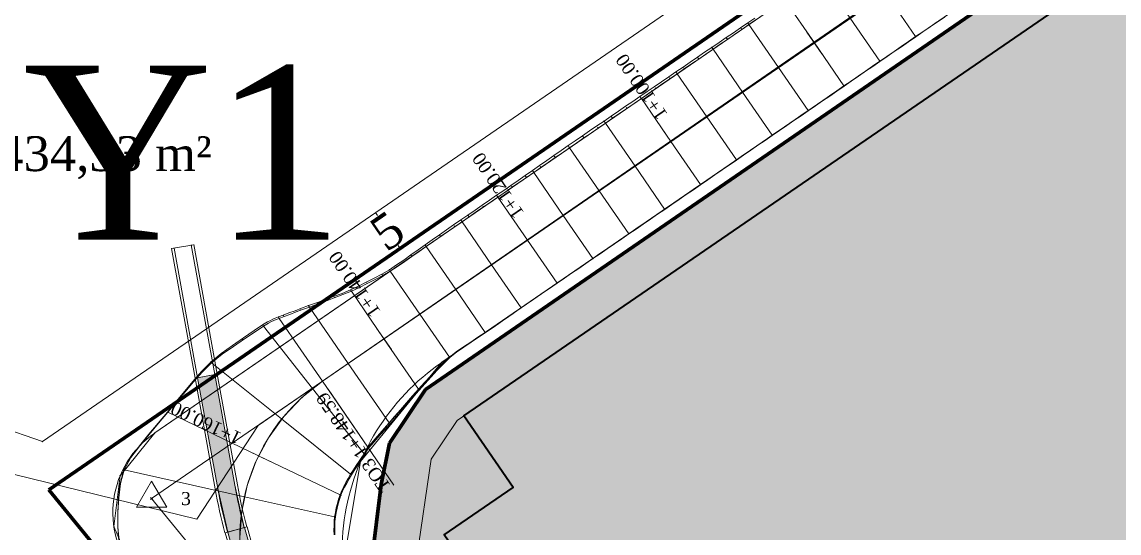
# Model space of a CAD drawing. Header units: metres. Extents: x 478603 to 489313, y 4282657 to 4289463.
# Drawn here: x 479386.2 to 479512.2, y 4287237 to 4287295.7 of the extents above; entities that cross this region are included whole.
import ezdxf

# ---------------------------------------------------------------- set-up
doc = ezdxf.new("R2010")
doc.units = ezdxf.units.M
doc.layers.get('0').update_dxf_attribs({"color": 5, "lineweight": 0})
for name, color, linetype, lineweight in [('ADAKENARI', 18, 'Continuous', 0), ('DEGER', 18, 'Continuous', 20), ('EKS_2', 5, 'Continuous', 0), ('EKSENLER', 3, 'Continuous', 0), ('HAT_ENERJI_NAKIL_HAT', 18, 'Continuous', 0), ('HDO_2', 30, 'Continuous', 0), ('KALDIRIM', 11, 'Continuous', 0), ('KDA_2', 150, 'Continuous', 20), ('KDO_2', 150, 'Continuous', 20), ('KYO_2', 1, 'Continuous', 20), ('P_ALAN', 143, 'Continuous', 0), ('P_ALT', 143, 'Continuous', 0), ('P_U_KNL', 143, 'Continuous', 0), ('P_YENI_MENFEZ', 150, 'Continuous', 0), ('PARSEL_ALAN', 254, 'Continuous', 0), ('PARSEL_SERA_ALAN', 9, 'Continuous', 40), ('PL_ALİNMAN', 1, 'Continuous', 0), ('PL_ENKESIT', 1, 'Continuous', 0), ('PL_KM', 4, 'Continuous', 0), ('PL_KMYAZI', 30, 'Continuous', 0), ('PL_KURP', 2, 'Continuous', 0), ('PL_SEMBOL', 7, 'Continuous', 0), ('PL_SOME', 7, 'Continuous', 0), ('PL_TEĞET', 9, 'Continuous', 0), ('PL_TOTFKM', 7, 'Continuous', 0), ('RAKORDMAN', 3, 'Continuous', 0), ('ROL_CEPHE', 1, 'Continuous', 0), ('SEV_KYO_HDO', 3, 'Continuous', 0), ('SEV_YKA_KDA', 3, 'Continuous', 0), ('SEV_YKO_KDO', 3, 'Continuous', 0), ('SNR_YAPIYAK', 18, 'Continuous', 0), ('YKA_2', 33, 'Continuous', 0), ('YKO_2', 33, 'Continuous', 0)]:
    doc.layers.add(name, color=color, linetype=linetype, lineweight=lineweight)
doc.styles.get("Standard").update_dxf_attribs({"font": 'times.ttf'})

# ---------------------------------------------------------------- blocks, each defined once
blk = doc.blocks.new('3')
at = {"layer": 'PL_SEMBOL'}
for p, q in [((0, 2), (-1.75, -1)), ((1.75, -1), (0, 2)), ((0.125, 0.125), (-0.125, -0.125)), ((-0.125, 0.125), (0.125, -0.125)), ((-1.75, -1), (1.75, -1))]:
    blk.add_line(p, q, dxfattribs=at)

msp = doc.modelspace()

# ---------------------------------------------------------------- hatches: boundary and pattern name
at = {"layer": 'P_ALAN'}
msp.add_hatch(color=256, dxfattribs=at).paths.add_polyline_path([(479490.39, 4287130.19), (479491.93, 4287131.46), (479423.03, 4287215.58), (479420.74, 4287218.55), (479418.66, 4287221.66), (479416.78, 4287224.89), (479415.1, 4287228.23), (479413.64, 4287231.67), (479412.4, 4287235.2), (479411.73, 4287237.6), (479409.8, 4287237.07), (479410.5, 4287234.59), (479411.78, 4287230.95), (479413.29, 4287227.39), (479415.02, 4287223.93), (479416.96, 4287220.59), (479419.12, 4287217.39), (479421.46, 4287214.33)])
msp.add_hatch(color=256, dxfattribs=at).paths.add_polyline_path([(479490.39, 4287130.19), (479491.93, 4287131.46), (479423.03, 4287215.58), (479420.74, 4287218.55), (479418.66, 4287221.66), (479416.78, 4287224.89), (479415.1, 4287228.23), (479413.64, 4287231.67), (479412.4, 4287235.2), (479411.73, 4287237.6), (479409.8, 4287237.07), (479410.5, 4287234.59), (479411.78, 4287230.95), (479413.29, 4287227.39), (479415.02, 4287223.93), (479416.96, 4287220.59), (479419.12, 4287217.39), (479421.46, 4287214.33)])
at = {"layer": 'P_ALT'}
msp.add_hatch(color=256, dxfattribs=at).paths.add_polyline_path([(479409.8, 4287237.07), (479411.7, 4287237.59), (479410.61, 4287242.45), (479408.3, 4287255.17), (479406.33, 4287254.81), (479408.64, 4287242.1)])
msp.add_hatch(color=256, dxfattribs=at).paths.add_polyline_path([(479409.8, 4287237.07), (479411.7, 4287237.59), (479410.61, 4287242.45), (479408.3, 4287255.17), (479406.33, 4287254.81), (479408.64, 4287242.1)])
at = {"layer": 'PARSEL_ALAN'}
msp.add_hatch(color=256, dxfattribs=at).paths.add_polyline_path([(479643.93, 4287398.76), (479817.89, 4287145.2), (479734.47, 4287003.69), (479687.04, 4286923.22), (479673.05, 4286922.16), (479430.43, 4287218.47), (479426.93, 4287224.91), (479426.05, 4287231.31), (479427.41, 4287242.55), (479428.4, 4287247.28), (479432.51, 4287253.46)])
at = {"layer": 'PARSEL_SERA_ALAN'}
msp.add_hatch(color=256, dxfattribs=at).paths.add_polyline_path([(479636.23, 4287387.16), (479642.76, 4287391.64), (479809.65, 4287148.38), (479801.73, 4287142.95), (479804.56, 4287138.83), (479796.64, 4287133.4), (479799.47, 4287129.27), (479791.55, 4287123.84), (479794.38, 4287119.72), (479786.47, 4287114.29), (479789.3, 4287110.16), (479781.38, 4287104.73), (479784.21, 4287100.61), (479776.29, 4287095.18), (479779.12, 4287091.06), (479771.2, 4287085.63), (479774.03, 4287081.5), (479758.2, 4287070.64), (479761.03, 4287066.52), (479753.11, 4287061.09), (479755.94, 4287056.96), (479748.03, 4287051.53), (479750.85, 4287047.41), (479742.94, 4287041.98), (479745.77, 4287037.86), (479737.85, 4287032.43), (479740.68, 4287028.3), (479732.76, 4287022.87), (479735.59, 4287018.75), (479727.68, 4287013.32), (479730.5, 4287009.19), (479722.59, 4287003.76), (479725.42, 4286999.64), (479717.5, 4286994.21), (479720.33, 4286990.09), (479704.5, 4286979.23), (479707.33, 4286975.1), (479699.41, 4286969.67), (479702.24, 4286965.55), (479694.32, 4286960.12), (479697.15, 4286955.99), (479689.24, 4286950.56), (479692.06, 4286946.44), (479684.15, 4286941.01), (479686.98, 4286936.89), (479679.06, 4286931.46), (479650.77, 4286972.69), (479642.86, 4286967.25), (479577.8, 4287062.08), (479569.88, 4287056.65), (479507.65, 4287147.36), (479499.74, 4287141.93), (479434.68, 4287236.75), (479442.6, 4287242.19), (479436.94, 4287250.43)])

# ---------------------------------------------------------------- linework, layer by layer
at = {"layer": 'ADAKENARI', "lineweight": 158}
for p, q in [((479861.75, 4287566.67), (479389.25, 4287241.93)), ((479432.51, 4287253.46), (479887.05, 4287565.85)), ((479428.4, 4287247.28), (479432.51, 4287253.46)), ((479427.41, 4287242.55), (479428.4, 4287247.28)), ((479426.05, 4287231.31), (479427.41, 4287242.55))]:
    msp.add_line(p, q, dxfattribs=at)
at = {"layer": 'ADAKENARI', "lineweight": 200}
msp.add_line((479389.25, 4287241.93), (479460.91, 4287154.41), dxfattribs=at)
at = {"layer": 'EKS_2'}
for p in [(479477.2, 4287293.27, 915.6), (479473.08, 4287290.44, 915.44), (479468.96, 4287287.61, 915.35), (479464.84, 4287284.77, 915.31), (479460.72, 4287281.94, 915.34), (479456.6, 4287279.11, 915.44), (479452.48, 4287276.28, 915.59), (479448.35, 4287273.45, 915.81), (479444.23, 4287270.61, 916.09), (479440.11, 4287267.78, 916.43), (479435.99, 4287264.95, 916.77), (479431.87, 4287262.12, 917.12), (479427.75, 4287259.29, 917.47), (479423.63, 4287256.45, 917.81), (479419.54, 4287253.58, 918.16), (479420.68, 4287254.42, 918.06), (479415.99, 4287250.07, 918.51), (479413.34, 4287245.85, 918.85), (479411.71, 4287241.13, 919.2)]:
    msp.add_point(p, dxfattribs=at)
at = {"layer": 'EKSENLER'}
msp.add_line((479420.68, 4287254.42), (479880.57, 4287570.5), dxfattribs=at)
msp.add_arc((479433.08, 4287236.38), 21.89, 124.4999, 219.3102, dxfattribs=at)
at = {"layer": 'HAT_ENERJI_NAKIL_HAT'}
for p, q in [((479573.95, 4287360.08, 119.22), (479413.29, 4287249.34, 119.22)), ((479406.23, 4287238.56, 119.22), (479271.22, 4287271.62, 119.22)), ((479413.29, 4287249.34, 119.22), (479406.23, 4287238.56, 119.22))]:
    msp.add_line(p, q, dxfattribs=at)
at = {"layer": 'HDO_2'}
msp.add_polyline3d([(479442.09, 4287261.85, 916.45), (479439.4, 4287260, 916.6), (479438.56, 4287259.45, 916.67), (479437.72, 4287258.9, 916.74), (479436.89, 4287258.34, 916.81), (479436.07, 4287257.77, 916.88), (479435.28, 4287257.16, 916.95), (479434.54, 4287256.48, 917.01), (479433.83, 4287255.75, 917.08), (479433.12, 4287255.01, 917.14), (479432.43, 4287254.26, 917.21), (479431.73, 4287253.5, 917.28), (479431.04, 4287252.71, 917.34), (479430.34, 4287251.91, 917.41), (479429.65, 4287251.12, 917.47), (479428.98, 4287250.34, 917.54), (479428.34, 4287249.61, 917.6), (479427.76, 4287248.95, 917.65), (479427.23, 4287248.34, 917.7), (479426.73, 4287247.77, 917.75), (479426.26, 4287247.24, 917.79), (479425.9, 4287246.81, 917.83), (479425.74, 4287246.59, 917.86), (479425.67, 4287246.46, 917.87), (479425.64, 4287246.37, 917.88), (479425.59, 4287246.25, 917.89), (479425.47, 4287246.04, 917.92), (479425.23, 4287245.67, 917.97), (479424.91, 4287245.21, 918.04), (479424.57, 4287244.72, 918.11), (479424.24, 4287244.22, 918.18), (479423.92, 4287243.72, 918.25), (479423.64, 4287243.24, 918.32), (479423.39, 4287242.77, 918.39), (479423.14, 4287242.3, 918.46), (479422.91, 4287241.83, 918.53), (479422.71, 4287241.35, 918.59), (479422.55, 4287240.86, 918.66), (479422.41, 4287240.35, 918.73), (479422.28, 4287239.85, 918.8), (479422.17, 4287239.34, 918.87), (479422.08, 4287238.83, 918.94), (479422.04, 4287238.31, 919.01), (479422.02, 4287237.8, 919.07), (479422.01, 4287237.29, 919.14), (479422.02, 4287236.78, 919.21)], dxfattribs=at)
for p in [(479439.4, 4287260, 916.6), (479435.28, 4287257.16, 916.95), (479431.73, 4287253.5, 917.28), (479428.34, 4287249.61, 917.6), (479425.47, 4287246.04, 917.92), (479425.9, 4287246.81, 917.83), (479423.92, 4287243.72, 918.25), (479422.71, 4287241.35, 918.59), (479422.08, 4287238.83, 918.94)]:
    msp.add_point(p, dxfattribs=at)
at = {"layer": 'KALDIRIM'}
for p, q in [((479863.92, 4287566.33), (479401.41, 4287248.46)), ((479434.4, 4287256.58), (479871.35, 4287556.88))]:
    msp.add_line(p, q, dxfattribs=at)
for centre, radius in [((479449.41, 4287234.74), 26.49), ((479407.7, 4287239.3), 11.11)]:
    msp.add_arc(centre, radius, 124.5, 219.3102, dxfattribs=at)
at = {"layer": 'KDA_2'}
msp.add_polyline3d([(479470.38, 4287296.13, 910.88), (479469.55, 4287295.57, 910.77), (479468.72, 4287295.01, 910.67), (479467.9, 4287294.44, 910.57), (479467.07, 4287293.88, 910.47), (479466.25, 4287293.32, 910.37), (479465.42, 4287292.75, 910.27), (479464.59, 4287292.19, 910.21), (479463.77, 4287291.63, 910.15), (479462.94, 4287291.06, 910.08), (479462.12, 4287290.5, 910.02), (479461.29, 4287289.93, 909.96), (479460.47, 4287289.37, 909.91), (479459.64, 4287288.81, 909.86), (479458.81, 4287288.24, 909.82), (479457.99, 4287287.68, 909.77), (479457.16, 4287287.11, 909.72), (479456.34, 4287286.55, 909.67), (479455.51, 4287285.99, 909.62), (479454.68, 4287285.42, 909.57), (479453.86, 4287284.86, 909.53), (479453.03, 4287284.3, 909.48), (479452.21, 4287283.73, 909.49), (479451.38, 4287283.17, 909.49), (479450.56, 4287282.6, 909.5), (479449.73, 4287282.03, 909.51), (479448.91, 4287281.47, 909.52), (479448.09, 4287280.9, 909.67), (479447.27, 4287280.33, 909.83), (479446.45, 4287279.76, 909.98), (479445.62, 4287279.18, 910.13), (479444.8, 4287278.61, 910.29), (479443.98, 4287278.04, 910.42), (479443.16, 4287277.47, 910.55), (479442.34, 4287276.9, 910.68), (479441.52, 4287276.33, 910.81), (479440.69, 4287275.77, 910.95), (479439.87, 4287275.2, 911.04), (479439.05, 4287274.63, 911.13), (479438.22, 4287274.06, 911.22), (479437.4, 4287273.5, 911.31), (479436.58, 4287272.93, 911.4), (479435.75, 4287272.36, 911.58), (479434.93, 4287271.79, 911.76), (479434.11, 4287271.22, 911.94), (479433.29, 4287270.65, 912.12), (479432.47, 4287270.07, 912.3), (479431.66, 4287269.49, 912.49), (479430.84, 4287268.91, 912.68), (479430.03, 4287268.33, 912.86), (479429.2, 4287267.76, 913.05), (479428.37, 4287267.22, 913.23), (479427.5, 4287266.72, 913.34), (479426.62, 4287266.24, 913.46), (479425.72, 4287265.78, 913.57), (479424.82, 4287265.33, 913.68), (479423.89, 4287264.9, 913.79), (479422.93, 4287264.5, 913.82), (479421.94, 4287264.13, 913.86), (479420.95, 4287263.77, 913.9), (479419.98, 4287263.42, 913.93), (479419.07, 4287263.09, 913.96), (479418.27, 4287262.79, 913.98), (479417.53, 4287262.51, 914), (479416.83, 4287262.25, 914.02), (479416.17, 4287262, 914.04), (479415.61, 4287261.79, 914.05), (479415.25, 4287261.64, 914.1), (479414.97, 4287261.53, 914.14), (479414.7, 4287261.4, 914.18), (479414.36, 4287261.22, 914.22), (479413.8, 4287260.87, 914.31), (479412.82, 4287260.22, 914.57), (479411.61, 4287259.4, 914.89), (479410.33, 4287258.51, 915.24), (479409.05, 4287257.59, 915.59), (479407.85, 4287256.6, 915.94), (479406.78, 4287255.52, 916.32), (479405.8, 4287254.39, 916.69), (479404.84, 4287253.24, 917.07), (479403.88, 4287252.07, 917.45), (479402.88, 4287250.86, 917.84), (479401.82, 4287249.6, 917.91), (479400.73, 4287248.31, 917.98), (479399.65, 4287246.99, 918.05), (479398.65, 4287245.64, 918.12), (479397.85, 4287244.22, 918.19), (479397.44, 4287242.65, 918.35), (479397.25, 4287241, 918.52), (479397.16, 4287239.34, 918.69), (479397.15, 4287237.67, 918.85), (479397.3, 4287236.04, 919.02)], dxfattribs=at)
for p in [(479469.55, 4287295.57, 910.77), (479465.42, 4287292.75, 910.27), (479461.29, 4287289.93, 909.96), (479457.16, 4287287.11, 909.72), (479453.03, 4287284.3, 909.48), (479448.91, 4287281.47, 909.52), (479444.8, 4287278.61, 910.29), (479440.69, 4287275.77, 910.95), (479436.58, 4287272.93, 911.4), (479432.47, 4287270.07, 912.3), (479428.37, 4287267.22, 913.23), (479423.89, 4287264.9, 913.79), (479419.07, 4287263.09, 913.96), (479415.61, 4287261.79, 914.05), (479413.8, 4287260.87, 914.31), (479407.85, 4287256.6, 915.94), (479402.88, 4287250.86, 917.84), (479397.85, 4287244.22, 918.19)]:
    msp.add_point(p, dxfattribs=at)
at = {"layer": 'KDO_2'}
msp.add_polyline3d([(479492.15, 4287296.24, 912.03), (479491.32, 4287295.67, 911.96), (479490.5, 4287295.1, 911.88), (479489.68, 4287294.54, 911.8), (479488.85, 4287293.97, 911.73), (479488.03, 4287293.41, 911.62), (479487.2, 4287292.84, 911.52), (479486.38, 4287292.27, 911.41), (479485.56, 4287291.71, 911.31), (479484.73, 4287291.14, 911.2), (479483.91, 4287290.57, 911.11), (479483.08, 4287290.01, 911.02), (479482.26, 4287289.44, 910.92), (479481.44, 4287288.87, 910.83), (479480.61, 4287288.31, 910.74), (479479.79, 4287287.74, 910.6), (479478.96, 4287287.17, 910.47), (479478.14, 4287286.61, 910.33), (479477.32, 4287286.04, 910.2), (479476.49, 4287285.47, 910.07), (479475.67, 4287284.91, 910.09), (479474.84, 4287284.34, 910.11), (479474.02, 4287283.77, 910.13), (479473.2, 4287283.21, 910.15), (479472.37, 4287282.64, 910.17), (479471.55, 4287282.07, 910.18), (479470.72, 4287281.51, 910.19), (479469.9, 4287280.94, 910.21), (479469.07, 4287280.37, 910.22), (479468.25, 4287279.81, 910.23), (479467.43, 4287279.24, 910.36), (479466.6, 4287278.68, 910.48), (479465.78, 4287278.11, 910.61), (479464.95, 4287277.54, 910.73), (479464.13, 4287276.98, 910.86), (479463.3, 4287276.41, 910.99), (479462.48, 4287275.85, 911.13), (479461.65, 4287275.28, 911.27), (479460.83, 4287274.72, 911.4), (479460.01, 4287274.15, 911.54), (479459.18, 4287273.58, 911.76), (479458.36, 4287273.02, 911.98), (479457.53, 4287272.45, 912.2), (479456.71, 4287271.89, 912.42), (479455.88, 4287271.32, 912.64), (479455.06, 4287270.75, 912.87), (479454.23, 4287270.19, 913.1), (479453.41, 4287269.62, 913.33), (479452.58, 4287269.06, 913.56), (479451.76, 4287268.49, 913.79), (479450.94, 4287267.93, 914.03), (479450.13, 4287267.37, 914.27), (479449.31, 4287266.81, 914.51), (479448.48, 4287266.25, 914.76), (479447.64, 4287265.66, 915.01), (479446.75, 4287265.06, 915.2), (479445.84, 4287264.44, 915.4), (479444.96, 4287263.83, 915.59), (479444.14, 4287263.27, 915.77), (479443.51, 4287262.84, 915.91), (479443.24, 4287262.65, 916.2), (479443.16, 4287262.59, 916.28), (479443.14, 4287262.58, 916.3), (479443.16, 4287262.59, 916.31), (479443.18, 4287262.61, 916.33)], dxfattribs=at)
for p in [(479488.85, 4287293.97, 911.73), (479484.73, 4287291.14, 911.2), (479480.61, 4287288.31, 910.74), (479476.49, 4287285.47, 910.07), (479472.37, 4287282.64, 910.17), (479468.25, 4287279.81, 910.23), (479464.13, 4287276.98, 910.86), (479460.01, 4287274.15, 911.54), (479455.88, 4287271.32, 912.64), (479451.76, 4287268.49, 913.79), (479447.64, 4287265.66, 915.01), (479443.51, 4287262.84, 915.91)]:
    msp.add_point(p, dxfattribs=at)
at = {"layer": 'KYO_2'}
msp.add_polyline3d([(479443.18, 4287262.61, 916.33), (479442.43, 4287262.09, 916.41), (479441.69, 4287261.56, 916.49), (479440.94, 4287261.04, 916.57), (479440.18, 4287260.52, 916.65), (479439.4, 4287259.99, 916.73), (479438.59, 4287259.44, 916.88), (479437.76, 4287258.88, 917.03), (479436.93, 4287258.32, 917.18), (479436.1, 4287257.74, 917.33), (479435.31, 4287257.12, 917.48), (479434.57, 4287256.42, 917.7), (479433.87, 4287255.68, 917.93), (479433.18, 4287254.93, 918.15), (479432.49, 4287254.16, 918.38), (479431.81, 4287253.39, 918.6), (479431.11, 4287252.6, 918.69), (479430.42, 4287251.8, 918.77), (479429.73, 4287251, 918.85), (479429.06, 4287250.22, 918.93), (479428.42, 4287249.49, 919.01), (479427.84, 4287248.84, 919.04), (479427.31, 4287248.23, 919.07), (479426.8, 4287247.66, 919.09), (479426.34, 4287247.13, 919.12), (479425.98, 4287246.71, 919.14), (479425.81, 4287246.48, 919.15), (479425.75, 4287246.36, 919.16), (479425.71, 4287246.26, 919.17), (479425.66, 4287246.15, 919.17), (479425.55, 4287245.94, 919.19), (479425.31, 4287245.58, 919.21), (479424.99, 4287245.12, 919.25), (479424.66, 4287244.64, 919.29), (479424.32, 4287244.14, 919.32), (479424, 4287243.65, 919.36), (479423.73, 4287243.18, 919.4), (479423.47, 4287242.71, 919.45), (479423.23, 4287242.25, 919.49), (479423, 4287241.79, 919.53), (479422.8, 4287241.31, 919.57), (479422.63, 4287240.82, 919.62), (479422.5, 4287240.32, 919.67), (479422.37, 4287239.82, 919.72), (479422.26, 4287239.31, 919.77), (479422.17, 4287238.81, 919.82), (479422.12, 4287238.3, 919.85), (479422.1, 4287237.79, 919.89), (479422.09, 4287237.28, 919.92), (479422.09, 4287236.78, 919.96)], dxfattribs=at)
for p in [(479439.4, 4287259.99, 916.73), (479435.31, 4287257.12, 917.48), (479431.81, 4287253.39, 918.6), (479428.42, 4287249.49, 919.01), (479425.98, 4287246.71, 919.14), (479425.55, 4287245.94, 919.19), (479424, 4287243.65, 919.36), (479422.8, 4287241.31, 919.57), (479422.17, 4287238.81, 919.82)]:
    msp.add_point(p, dxfattribs=at)
at = {"layer": 'P_ALAN'}
for points in [[(479490.39, 4287130.19, 0), (479491.93, 4287131.46, 342.22), (479423.03, 4287215.58, 0), (479420.74, 4287218.55, 0), (479418.66, 4287221.66, 0), (479416.78, 4287224.89, 0), (479415.1, 4287228.23, 0), (479413.64, 4287231.67, 0), (479412.4, 4287235.2, 0), (479411.73, 4287237.6, 0), (479409.8, 4287237.07, 0), (479410.5, 4287234.59, 0), (479411.78, 4287230.95, 0), (479413.29, 4287227.39, 0), (479415.02, 4287223.93, 0), (479416.96, 4287220.59, 0), (479419.12, 4287217.39, 0), (479421.46, 4287214.33, 0), (479490.39, 4287130.19, 0)], [(479490.39, 4287130.19, 0), (479491.93, 4287131.46, 0), (479423.03, 4287215.58, 0), (479420.74, 4287218.55, 0), (479418.66, 4287221.66, 0), (479416.78, 4287224.89, 0), (479415.1, 4287228.23, 0), (479413.64, 4287231.67, 0), (479412.4, 4287235.2, 0), (479411.73, 4287237.6, 0), (479409.8, 4287237.07, 0), (479410.5, 4287234.59, 0), (479411.78, 4287230.95, 0), (479413.29, 4287227.39, 0), (479415.02, 4287223.93, 0), (479416.96, 4287220.59, 0), (479419.12, 4287217.39, 0), (479421.46, 4287214.33, 0), (479490.39, 4287130.19, 0)], [(479490.39, 4287130.19, 0), (479491.93, 4287131.46, 342.22), (479423.03, 4287215.58, 0), (479420.74, 4287218.55, 0), (479418.66, 4287221.66, 0), (479416.78, 4287224.89, 0), (479415.1, 4287228.23, 0), (479413.64, 4287231.67, 0), (479412.4, 4287235.2, 0), (479411.73, 4287237.6, 0), (479409.8, 4287237.07, 0), (479410.5, 4287234.59, 0), (479411.78, 4287230.95, 0), (479413.29, 4287227.39, 0), (479415.02, 4287223.93, 0), (479416.96, 4287220.59, 0), (479419.12, 4287217.39, 0), (479421.46, 4287214.33, 0), (479490.39, 4287130.19, 0)], [(479490.39, 4287130.19, 0), (479491.93, 4287131.46, 0), (479423.03, 4287215.58, 0), (479420.74, 4287218.55, 0), (479418.66, 4287221.66, 0), (479416.78, 4287224.89, 0), (479415.1, 4287228.23, 0), (479413.64, 4287231.67, 0), (479412.4, 4287235.2, 0), (479411.73, 4287237.6, 0), (479409.8, 4287237.07, 0), (479410.5, 4287234.59, 0), (479411.78, 4287230.95, 0), (479413.29, 4287227.39, 0), (479415.02, 4287223.93, 0), (479416.96, 4287220.59, 0), (479419.12, 4287217.39, 0), (479421.46, 4287214.33, 0), (479490.39, 4287130.19, 0)]]:
    msp.add_polyline3d(points, close=True, dxfattribs=at)
at = {"layer": 'P_ALT'}
for points in [[(479409.8, 4287237.07, 0), (479411.7, 4287237.59, 119.82), (479410.61, 4287242.45, 0), (479408.3, 4287255.17, 0), (479406.33, 4287254.81, 0), (479408.64, 4287242.1, 334.37), (479409.8, 4287237.07, 0)], [(479409.8, 4287237.07, 0), (479411.7, 4287237.59, 0), (479410.61, 4287242.45, 0), (479408.3, 4287255.17, 0), (479406.33, 4287254.81, 0), (479408.64, 4287242.1, 0), (479409.8, 4287237.07, 0)], [(479409.8, 4287237.07, 0), (479411.7, 4287237.59, 119.82), (479410.61, 4287242.45, 0), (479408.3, 4287255.17, 0), (479406.33, 4287254.81, 0), (479408.64, 4287242.1, 334.37), (479409.8, 4287237.07, 0)], [(479409.8, 4287237.07, 0), (479411.7, 4287237.59, 0), (479410.61, 4287242.45, 0), (479408.3, 4287255.17, 0), (479406.33, 4287254.81, 0), (479408.64, 4287242.1, 0), (479409.8, 4287237.07, 0)]]:
    msp.add_polyline3d(points, close=True, dxfattribs=at)
at = {"layer": 'P_U_KNL'}
msp.add_line((479403.34, 4287269.65), (479405.91, 4287270.07), dxfattribs=at)
for points in [[(479408.3, 4287255.17, 0), (479405.6, 4287270.06, 0)], [(479408.6, 4287255.22, 0), (479405.9, 4287270.11, 0)], [(479406.04, 4287254.76, 0), (479403.34, 4287269.65, 0)], [(479406.33, 4287254.81, 0), (479403.64, 4287269.7, 0)], [(479491.93, 4287131.46, 0), (479423.03, 4287215.58, 0), (479420.74, 4287218.55, 0), (479418.66, 4287221.66, 0), (479416.78, 4287224.89, 0), (479415.1, 4287228.23, 0), (479413.64, 4287231.67, 0), (479412.4, 4287235.2, 0), (479411.73, 4287237.6, 0)], [(479492.17, 4287131.65, 0), (479423.27, 4287215.76, 0), (479420.99, 4287218.73, 0), (479418.91, 4287221.82, 0), (479417.04, 4287225.03, 0), (479415.37, 4287228.35, 0), (479413.92, 4287231.78, 0), (479412.69, 4287235.29, 0), (479412.02, 4287237.68, 0)], [(479490.16, 4287130, 0), (479421.23, 4287214.15, 0), (479418.88, 4287217.21, 0), (479416.71, 4287220.44, 0), (479414.75, 4287223.79, 0), (479413.01, 4287227.26, 0), (479411.5, 4287230.84, 0), (479410.21, 4287234.5, 0), (479409.51, 4287236.99, 0)], [(479490.39, 4287130.19, 0), (479421.46, 4287214.33, 0), (479419.12, 4287217.39, 0), (479416.96, 4287220.59, 0), (479415.02, 4287223.93, 0), (479413.29, 4287227.39, 0), (479411.78, 4287230.95, 0), (479410.5, 4287234.59, 0), (479409.8, 4287237.07, 0)]]:
    msp.add_polyline3d(points, dxfattribs=at)
at = {"layer": 'P_YENI_MENFEZ'}
for p, q in [((479406.04, 4287254.76), (479408.6, 4287255.22)), ((479410.61, 4287242.45), (479408.3, 4287255.17)), ((479408.6, 4287255.22), (479410.9, 4287242.51)), ((479406.04, 4287254.76, 611.58), (479408.34, 4287242.04, 335.93)), ((479406.33, 4287254.81, 607.78), (479408.64, 4287242.1, 334.37)), ((479412.02, 4287237.68), (479409.48, 4287236.99, 919.48))]:
    msp.add_line(p, q, dxfattribs=at)
for radius, end in [(59, 195.116), (58.7, 195.1157), (61.3, 195.1185), (61, 195.1182)]:
    msp.add_arc((479468.66, 4287252.98), radius, 190.2746, end, dxfattribs=at)
at = {"layer": 'PARSEL_ALAN'}
for points in [[(479643.93, 4287398.76, 927.06), (479817.89, 4287145.2, 932.32), (479734.47, 4287003.69, 930.59), (479687.04, 4286923.22, 931.9), (479673.05, 4286922.16, 931.52), (479430.43, 4287218.47, 921.01), (479426.93, 4287224.91, 920.71), (479426.05, 4287231.31, 920.46), (479427.41, 4287242.55, 919.64), (479428.4, 4287247.28, 919.2), (479432.51, 4287253.46, 918.59), (479643.93, 4287398.76, 927.06)], [(479643.93, 4287398.76, 0), (479817.89, 4287145.2, 0), (479734.47, 4287003.69, 0), (479687.04, 4286923.22, 0), (479673.05, 4286922.16, 0), (479430.43, 4287218.47, 0), (479426.93, 4287224.91, 0), (479426.05, 4287231.31, 0), (479427.41, 4287242.55, 0), (479428.4, 4287247.28, 0), (479432.51, 4287253.46, 0), (479643.93, 4287398.76, 0)]]:
    msp.add_polyline3d(points, close=True, dxfattribs=at)
at = {"layer": 'PARSEL_SERA_ALAN'}
msp.add_polyline3d([(479642.86, 4286967.25, 0), (479577.8, 4287062.08, 0), (479569.88, 4287056.65, 0), (479507.65, 4287147.36, 0), (479499.74, 4287141.93, 0), (479434.68, 4287236.75, 0), (479442.6, 4287242.19, 0), (479436.94, 4287250.43, 0), (479636.23, 4287387.16, 0)], dxfattribs=at)
msp.add_polyline3d([(479642.86, 4286967.25, 0), (479577.8, 4287062.08, 0), (479569.88, 4287056.65, 0), (479507.65, 4287147.36, 0), (479499.74, 4287141.93, 0), (479434.68, 4287236.75, 0), (479442.6, 4287242.19, 0), (479436.94, 4287250.43, 0), (479636.23, 4287387.16, 0)], dxfattribs=at)
at = {"layer": 'PL_ALİNMAN'}
for p, q in [((479480.04, 4287295.22), (479479.63, 4287294.94)), ((479478.8, 4287294.37), (479474.68, 4287291.54)), ((479472.62, 4287290.13), (479468.5, 4287287.29)), ((479473.86, 4287290.97), (479473.45, 4287290.69)), ((479467.68, 4287286.73), (479467.27, 4287286.44)), ((479466.44, 4287285.88), (479462.32, 4287283.05)), ((479460.26, 4287281.63), (479456.14, 4287278.8)), ((479461.5, 4287282.48), (479461.09, 4287282.2)), ((479455.32, 4287278.23), (479454.91, 4287277.95)), ((479454.08, 4287277.38), (479449.96, 4287274.55)), ((479449.14, 4287273.98), (479448.72, 4287273.7)), ((479447.9, 4287273.13), (479443.78, 4287270.3)), ((479441.72, 4287268.88), (479437.6, 4287266.05)), ((479442.96, 4287269.73), (479442.54, 4287269.45)), ((479436.77, 4287265.49), (479436.36, 4287265.2)), ((479435.54, 4287264.64), (479431.42, 4287261.8)), ((479430.59, 4287261.24), (479430.18, 4287260.96)), ((479429.36, 4287260.39), (479425.24, 4287257.56)), ((479423.18, 4287256.14), (479420.68, 4287254.42)), ((479424.41, 4287256.99), (479424, 4287256.71))]:
    msp.add_line(p, q, dxfattribs=at)
at = {"layer": 'PL_ENKESIT'}
for points in [[(479488.85, 4287293.97, 911.73), (479488.84, 4287293.99, 915.98), (479485.44, 4287298.93, 916.1), (479482.04, 4287303.88, 915.98), (479481.94, 4287304.03, 912.27)], [(479484.73, 4287291.14, 911.2), (479484.72, 4287291.16, 915.7), (479481.32, 4287296.1, 915.82), (479477.92, 4287301.05, 915.7), (479477.81, 4287301.21, 911.78)], [(479480.61, 4287288.31, 910.74), (479480.6, 4287288.33, 915.48), (479477.2, 4287293.27, 915.6), (479473.8, 4287298.21, 915.48), (479473.68, 4287298.39, 911.3)], [(479476.49, 4287285.47, 910.07), (479476.48, 4287285.49, 915.32), (479473.08, 4287290.44, 915.44), (479469.68, 4287295.38, 915.32), (479469.55, 4287295.57, 910.77)], [(479472.37, 4287282.64, 910.17), (479472.36, 4287282.66, 915.23), (479468.96, 4287287.61, 915.35), (479465.56, 4287292.55, 915.23), (479465.42, 4287292.75, 910.27)], [(479468.25, 4287279.81, 910.23), (479468.24, 4287279.83, 915.19), (479464.84, 4287284.77, 915.31), (479461.44, 4287289.72, 915.19), (479461.29, 4287289.93, 909.96)], [(479464.13, 4287276.98, 910.86), (479464.12, 4287277, 915.22), (479460.72, 4287281.94, 915.34), (479457.32, 4287286.89, 915.22), (479457.16, 4287287.11, 909.72)], [(479460.01, 4287274.15, 911.54), (479459.99, 4287274.16, 915.32), (479456.6, 4287279.11, 915.44), (479453.2, 4287284.05, 915.32), (479453.03, 4287284.3, 909.48)], [(479455.88, 4287271.32, 912.64), (479455.87, 4287271.33, 915.47), (479452.48, 4287276.28, 915.59), (479449.08, 4287281.22, 915.47), (479448.91, 4287281.47, 909.52)], [(479451.76, 4287268.49, 913.79), (479451.75, 4287268.5, 915.69), (479448.35, 4287273.45, 915.81), (479444.96, 4287278.39, 915.69), (479444.8, 4287278.61, 910.29)], [(479447.64, 4287265.66, 915.01), (479447.63, 4287265.67, 915.97), (479444.23, 4287270.61, 916.09), (479440.84, 4287275.56, 915.97), (479440.69, 4287275.77, 910.95)], [(479443.51, 4287262.84, 915.91), (479443.51, 4287262.84, 916.31), (479440.11, 4287267.78, 916.43), (479436.72, 4287272.73, 916.31), (479436.58, 4287272.93, 911.4)], [(479439.4, 4287259.99, 916.73), (479439.4, 4287260, 916.6), (479439.39, 4287260, 916.65), (479435.99, 4287264.95, 916.77), (479432.59, 4287269.89, 916.65), (479432.47, 4287270.07, 912.3)], [(479435.31, 4287257.12, 917.48), (479435.28, 4287257.16, 916.95), (479435.27, 4287257.17, 917), (479431.87, 4287262.12, 917.12), (479428.47, 4287267.06, 917), (479428.37, 4287267.22, 913.23)], [(479431.81, 4287253.39, 918.6), (479431.73, 4287253.5, 917.28), (479431.73, 4287253.5, 917.33), (479427.75, 4287259.29, 917.47), (479424, 4287264.75, 917.33), (479423.89, 4287264.9, 913.79)], [(479428.42, 4287249.49, 919.01), (479428.34, 4287249.61, 917.6), (479428.33, 4287249.61, 917.65), (479423.63, 4287256.45, 917.81), (479419.18, 4287262.93, 917.66), (479419.07, 4287263.09, 913.96)], [(479425.98, 4287246.71, 919.14), (479425.9, 4287246.81, 917.83), (479425.9, 4287246.82, 917.88), (479420.68, 4287254.42, 918.06), (479415.72, 4287261.63, 917.89), (479415.61, 4287261.79, 914.05)], [(479425.55, 4287245.94, 919.19), (479425.47, 4287246.04, 917.92), (479425.46, 4287246.05, 917.97), (479419.54, 4287253.58, 918.16), (479413.91, 4287260.73, 917.98), (479413.8, 4287260.87, 914.31)], [(479424, 4287243.65, 919.36), (479423.92, 4287243.72, 918.25), (479423.91, 4287243.73, 918.3), (479415.99, 4287250.07, 918.51), (479407.94, 4287256.53, 918.3), (479407.85, 4287256.6, 915.94)], [(479422.8, 4287241.31, 919.57), (479422.71, 4287241.35, 918.59), (479422.7, 4287241.36, 918.64), (479413.34, 4287245.85, 918.85), (479402.92, 4287250.85, 918.62), (479402.88, 4287250.86, 917.84)], [(479422.17, 4287238.81, 919.82), (479422.08, 4287238.83, 918.94), (479422.07, 4287238.83, 918.99), (479411.71, 4287241.13, 919.2), (479397.89, 4287244.21, 918.92), (479397.85, 4287244.22, 918.19)]]:
    msp.add_polyline3d(points, dxfattribs=at)
at = {"layer": 'PL_KM'}
for p, q in [((479476.35, 4287294.51), (479478.05, 4287292.03)), ((479459.87, 4287283.18), (479461.57, 4287280.71)), ((479443.38, 4287271.85), (479445.08, 4287269.38)), ((479426.9, 4287260.52), (479428.6, 4287258.05)), ((479411.98, 4287246.5), (479414.69, 4287245.2))]:
    msp.add_line(p, q, dxfattribs=at)
at = {"layer": 'PL_KURP'}
for p, q in [((479420.68, 4287254.42), (479418.31, 4287252.55)), ((479418.31, 4287252.55), (479416.23, 4287250.36)), ((479416.23, 4287250.36), (479414.47, 4287247.92)), ((479414.47, 4287247.92), (479413.06, 4287245.25)), ((479413.06, 4287245.25), (479412.03, 4287242.41)), ((479412.03, 4287242.41), (479411.4, 4287239.46)), ((479411.4, 4287239.46), (479411.18, 4287236.45))]:
    msp.add_line(p, q, dxfattribs=at)
at = {"layer": 'PL_SOME'}
msp.add_point((479401.05, 4287240.93), dxfattribs=at)
at = {"layer": 'PL_TEĞET'}
for q in [(479420.68, 4287254.42), (479416.14, 4287222.51)]:
    msp.add_line((479401.05, 4287240.93), q, dxfattribs=at)
at = {"layer": 'RAKORDMAN'}
for p, q in [((479530.64, 4287322.72, 908.02), (479454.99, 4287270.72, 826.52)), ((479475.63, 4287299.47, 888.78), (479426.47, 4287265.69, 795.66)), ((479454.99, 4287270.72, 826.52), (479434.4, 4287256.58, 795.91)), ((479426.47, 4287265.69, 795.66), (479401.41, 4287248.46, 667.42)), ((479434.4, 4287256.58, 795.91), (479425.07, 4287245.2, 761.96)), ((479401.41, 4287248.46, 667.42), (479397.43, 4287243.54, 605.08)), ((479425.07, 4287245.2, 761.96), (479422.98, 4287232.84, 773.18)), ((479397.43, 4287243.54, 605.08), (479396.71, 4287237.7, 655.91)), ((479396.71, 4287237.7, 655.91), (479399.11, 4287232.26, 756.19))]:
    msp.add_line(p, q, dxfattribs=at)
for p in [(479454.99, 4287270.72, 826.52), (479426.47, 4287265.69, 795.66), (479434.4, 4287256.58, 795.91), (479401.41, 4287248.46, 667.42), (479425.07, 4287245.2, 761.96), (479397.43, 4287243.54, 605.08), (479396.71, 4287237.7, 655.91)]:
    msp.add_point(p, dxfattribs=at)
at = {"layer": 'ROL_CEPHE'}
for p, q in [((479426.78, 4287273.78), (479427.01, 4287273.46)), ((479429.61, 4287269.66), (479429.39, 4287269.99))]:
    msp.add_line(p, q, dxfattribs=at)
at = {"layer": 'SEV_KYO_HDO'}
for p, q in [((479441.05, 4287261.12, 916.56), (479441.05, 4287261.13, 916.51)), ((479439.4, 4287259.99, 916.73), (479439.4, 4287259.99, 916.67)), ((479437.74, 4287258.87, 917.03), (479437.72, 4287258.9, 916.74)), ((479436.1, 4287257.74, 917.33), (479436.08, 4287257.76, 917.11)), ((479434.57, 4287256.42, 917.7), (479434.53, 4287256.48, 917.01)), ((479433.18, 4287254.92, 918.15), (479433.15, 4287254.96, 917.65)), ((479431.81, 4287253.39, 918.6), (479431.73, 4287253.5, 917.28)), ((479430.45, 4287251.83, 918.77), (479430.41, 4287251.89, 918.08)), ((479429.1, 4287250.27, 918.93), (479429.02, 4287250.38, 917.53)), ((479427.74, 4287248.71, 919.04), (479427.7, 4287248.77, 918.35)), ((479426.37, 4287247.17, 919.12), (479426.3, 4287247.28, 917.79)), ((479425.55, 4287245.94, 919.19), (479425.51, 4287245.99, 918.55)), ((479424.91, 4287245, 919.26), (479424.83, 4287245.09, 918.06)), ((479424.3, 4287244.1, 919.33), (479424.25, 4287244.14, 918.76)), ((479423.24, 4287242.26, 919.49), (479423.19, 4287242.29, 918.97)), ((479423.73, 4287243.19, 919.4), (479423.65, 4287243.25, 918.32)), ((479422.8, 4287241.31, 919.57), (479422.71, 4287241.35, 918.59)), ((479422.5, 4287240.31, 919.67), (479422.45, 4287240.33, 919.2)), ((479422.26, 4287239.31, 919.77), (479422.17, 4287239.33, 918.87)), ((479422.09, 4287237.28, 919.92), (479422.01, 4287237.29, 919.14)), ((479422.12, 4287238.3, 919.85), (479422.08, 4287238.3, 919.43))]:
    msp.add_line(p, q, dxfattribs=at)
at = {"layer": 'SEV_YKA_KDA'}
for p, q in [((479468.86, 4287294.82, 915.3), (479468.79, 4287294.91, 912.99)), ((479465.56, 4287292.55, 915.23), (479465.49, 4287292.65, 912.75)), ((479467.21, 4287293.68, 915.27), (479467.07, 4287293.88, 910.47)), ((479463.91, 4287291.42, 915.21), (479463.77, 4287291.63, 910.15)), ((479462.26, 4287290.28, 915.2), (479462.19, 4287290.39, 912.61)), ((479460.61, 4287289.15, 915.2), (479460.47, 4287289.37, 909.91)), ((479458.97, 4287288.02, 915.21), (479458.89, 4287288.13, 912.51)), ((479457.32, 4287286.89, 915.22), (479457.16, 4287287.11, 909.72)), ((479455.67, 4287285.75, 915.26), (479455.59, 4287285.87, 912.44)), ((479454.02, 4287284.62, 915.3), (479453.86, 4287284.86, 909.53)), ((479450.73, 4287282.36, 915.41), (479450.56, 4287282.6, 909.5)), ((479452.37, 4287283.49, 915.35), (479452.29, 4287283.61, 912.42)), ((479449.08, 4287281.22, 915.47), (479448.99, 4287281.34, 912.5)), ((479447.43, 4287280.09, 915.56), (479447.27, 4287280.33, 909.83)), ((479445.78, 4287278.96, 915.65), (479445.7, 4287279.07, 912.89)), ((479444.13, 4287277.82, 915.75), (479443.98, 4287278.04, 910.42)), ((479442.48, 4287276.69, 915.86), (479442.41, 4287276.8, 913.27)), ((479440.84, 4287275.56, 915.97), (479440.69, 4287275.77, 910.95)), ((479439.19, 4287274.43, 916.1), (479439.12, 4287274.53, 913.62)), ((479437.54, 4287273.29, 916.24), (479437.4, 4287273.5, 911.31)), ((479434.24, 4287271.03, 916.51), (479434.11, 4287271.22, 911.94)), ((479435.89, 4287272.16, 916.38), (479435.82, 4287272.26, 913.98)), ((479432.59, 4287269.89, 916.65), (479432.53, 4287269.98, 914.48)), ((479430.96, 4287268.74, 916.79), (479430.84, 4287268.91, 912.68)), ((479429.31, 4287267.6, 916.93), (479429.26, 4287267.68, 914.99)), ((479427.6, 4287266.56, 917.07), (479427.5, 4287266.72, 913.34)), ((479425.82, 4287265.63, 917.2), (479425.77, 4287265.7, 915.38)), ((479422.08, 4287264, 917.46), (479422.03, 4287264.07, 915.66)), ((479424, 4287264.75, 917.33), (479423.89, 4287264.9, 913.79)), ((479418.21, 4287262.57, 917.72), (479418.16, 4287262.65, 915.85)), ((479420.15, 4287263.29, 917.59), (479420.04, 4287263.44, 913.93)), ((479416.29, 4287261.85, 917.85), (479416.18, 4287262, 914.04)), ((479413.91, 4287260.73, 917.98), (479413.86, 4287260.8, 916.14)), ((479411.52, 4287259.15, 918.1), (479411.41, 4287259.26, 914.95)), ((479409.11, 4287257.46, 918.23), (479409.06, 4287257.51, 916.92)), ((479406.88, 4287255.48, 918.36), (479406.8, 4287255.54, 916.31)), ((479404.91, 4287253.21, 918.49), (479404.88, 4287253.23, 917.78)), ((479402.92, 4287250.85, 918.62), (479402.88, 4287250.86, 917.84)), ((479400.83, 4287248.37, 918.74), (479400.81, 4287248.38, 918.36)), ((479398.72, 4287245.69, 918.86), (479398.69, 4287245.7, 918.12)), ((479397.47, 4287242.61, 918.99), (479397.46, 4287242.61, 918.67)), ((479397.18, 4287239.33, 919.13), (479397.16, 4287239.33, 918.69))]:
    msp.add_line(p, q, dxfattribs=at)
at = {"layer": 'SEV_YKO_KDO'}
for p, q in [((479488.84, 4287293.99, 915.98), (479488.85, 4287293.98, 913.85)), ((479490.49, 4287295.12, 916.12), (479490.5, 4287295.1, 911.88)), ((479487.19, 4287292.86, 915.87), (479487.2, 4287292.84, 911.52)), ((479485.54, 4287291.72, 915.76), (479485.55, 4287291.71, 913.53)), ((479483.89, 4287290.59, 915.66), (479483.91, 4287290.57, 911.11)), ((479482.25, 4287289.46, 915.57), (479482.25, 4287289.45, 913.25)), ((479480.6, 4287288.33, 915.48), (479480.61, 4287288.31, 910.74)), ((479478.95, 4287287.19, 915.42), (479478.96, 4287287.18, 912.94)), ((479477.3, 4287286.06, 915.35), (479477.32, 4287286.04, 910.2)), ((479475.65, 4287284.93, 915.3), (479475.66, 4287284.92, 912.69)), ((479472.36, 4287282.66, 915.23), (479472.36, 4287282.65, 912.7)), ((479474, 4287283.79, 915.27), (479474.02, 4287283.77, 910.13)), ((479470.71, 4287281.53, 915.21), (479470.72, 4287281.51, 910.19)), ((479469.06, 4287280.4, 915.2), (479469.07, 4287280.39, 912.71)), ((479467.41, 4287279.26, 915.2), (479467.43, 4287279.24, 910.36)), ((479465.76, 4287278.13, 915.21), (479465.77, 4287278.12, 912.91)), ((479464.12, 4287277, 915.22), (479464.13, 4287276.98, 910.86)), ((479462.47, 4287275.86, 915.26), (479462.47, 4287275.86, 913.2)), ((479460.82, 4287274.73, 915.3), (479460.83, 4287274.72, 911.4)), ((479457.52, 4287272.47, 915.41), (479457.53, 4287272.45, 912.2)), ((479459.17, 4287273.6, 915.35), (479459.18, 4287273.59, 913.55)), ((479455.87, 4287271.33, 915.47), (479455.88, 4287271.33, 914.05)), ((479454.23, 4287270.2, 915.56), (479454.23, 4287270.19, 913.1)), ((479452.58, 4287269.07, 915.65), (479452.58, 4287269.06, 914.6)), ((479450.93, 4287267.93, 915.75), (479450.93, 4287267.93, 914.03)), ((479449.28, 4287266.8, 915.86), (479449.28, 4287266.8, 915.19)), ((479447.63, 4287265.67, 915.97), (479447.64, 4287265.66, 915.01)), ((479445.98, 4287264.54, 916.1), (479445.99, 4287264.53, 915.74)), ((479444.34, 4287263.4, 916.24), (479444.34, 4287263.4, 915.73))]:
    msp.add_line(p, q, dxfattribs=at)
at = {"layer": 'SNR_YAPIYAK'}
for p, q in [((479642.64, 4287391.81, 912.34), (479436.14, 4287249.88, 912.34)), ((479465.06, 4287300.09, 912.34), (479388.5, 4287247.48, 912.34)), ((479388.5, 4287247.48, 912.34), (479335.35, 4287265.93, 912.34)), ((479436.14, 4287249.88, 912.34), (479433.18, 4287245.44, 912.34)), ((479433.18, 4287245.44, 912.34), (479431.1, 4287231.29, 912.34))]:
    msp.add_line(p, q, dxfattribs=at)
msp.add_point((479388.5, 4287247.48, 912.34), dxfattribs=at)
msp.add_point((479388.5, 4287247.48, 912.34), dxfattribs=at)
at = {"layer": 'YKA_2'}
msp.add_polyline3d([(479470.5, 4287295.95, 915.35), (479469.68, 4287295.38, 915.32), (479468.86, 4287294.82, 915.3), (479468.03, 4287294.25, 915.28), (479467.21, 4287293.68, 915.27), (479466.38, 4287293.12, 915.25), (479465.56, 4287292.55, 915.23), (479464.74, 4287291.98, 915.22), (479463.91, 4287291.42, 915.21), (479463.09, 4287290.85, 915.21), (479462.26, 4287290.28, 915.2), (479461.44, 4287289.72, 915.19), (479460.61, 4287289.15, 915.2), (479459.79, 4287288.59, 915.21), (479458.97, 4287288.02, 915.21), (479458.14, 4287287.45, 915.22), (479457.32, 4287286.89, 915.22), (479456.49, 4287286.32, 915.24), (479455.67, 4287285.75, 915.26), (479454.85, 4287285.19, 915.28), (479454.02, 4287284.62, 915.3), (479453.2, 4287284.05, 915.32), (479452.37, 4287283.49, 915.35), (479451.55, 4287282.92, 915.38), (479450.73, 4287282.36, 915.41), (479449.9, 4287281.79, 915.44), (479449.08, 4287281.22, 915.47), (479448.25, 4287280.66, 915.52), (479447.43, 4287280.09, 915.56), (479446.6, 4287279.52, 915.6), (479445.78, 4287278.96, 915.65), (479444.96, 4287278.39, 915.69), (479444.13, 4287277.82, 915.75), (479443.31, 4287277.26, 915.8), (479442.48, 4287276.69, 915.86), (479441.66, 4287276.12, 915.91), (479440.84, 4287275.56, 915.97), (479440.01, 4287274.99, 916.04), (479439.19, 4287274.43, 916.1), (479438.36, 4287273.86, 916.17), (479437.54, 4287273.29, 916.24), (479436.72, 4287272.73, 916.31), (479435.89, 4287272.16, 916.38), (479435.07, 4287271.6, 916.44), (479434.24, 4287271.03, 916.51), (479433.42, 4287270.46, 916.58), (479432.59, 4287269.89, 916.65), (479431.78, 4287269.32, 916.72), (479430.96, 4287268.74, 916.79), (479430.14, 4287268.17, 916.86), (479429.31, 4287267.6, 916.93), (479428.47, 4287267.06, 917), (479427.61, 4287266.56, 917.07), (479426.72, 4287266.09, 917.13), (479425.83, 4287265.63, 917.2), (479424.92, 4287265.18, 917.27), (479424, 4287264.75, 917.33), (479423.03, 4287264.36, 917.4), (479422.04, 4287263.98, 917.46), (479421.06, 4287263.62, 917.53), (479420.09, 4287263.27, 917.59), (479419.18, 4287262.93, 917.66), (479418.38, 4287262.64, 917.71), (479417.64, 4287262.36, 917.76), (479416.93, 4287262.09, 917.81), (479416.28, 4287261.84, 917.85), (479415.72, 4287261.63, 917.89), (479415.36, 4287261.49, 917.9), (479415.08, 4287261.37, 917.92), (479414.82, 4287261.25, 917.93), (479414.48, 4287261.07, 917.95), (479413.91, 4287260.73, 917.98), (479412.93, 4287260.09, 918.03), (479411.72, 4287259.28, 918.09), (479410.44, 4287258.41, 918.16), (479409.15, 4287257.5, 918.23), (479407.94, 4287256.53, 918.3), (479406.86, 4287255.46, 918.36), (479405.87, 4287254.34, 918.43), (479404.9, 4287253.2, 918.49), (479403.92, 4287252.04, 918.55), (479402.92, 4287250.85, 918.62), (479401.85, 4287249.59, 918.68), (479400.76, 4287248.3, 918.74), (479399.69, 4287246.98, 918.8), (479398.68, 4287245.63, 918.86), (479397.89, 4287244.21, 918.92), (479397.48, 4287242.64, 918.99), (479397.28, 4287241, 919.06), (479397.18, 4287239.33, 919.13), (479397.17, 4287237.67, 919.2), (479397.32, 4287236.04, 919.27)], dxfattribs=at)
for p in [(479469.68, 4287295.38, 915.32), (479465.56, 4287292.55, 915.23), (479461.44, 4287289.72, 915.19), (479457.32, 4287286.89, 915.22), (479453.2, 4287284.05, 915.32), (479449.08, 4287281.22, 915.47), (479444.96, 4287278.39, 915.69), (479440.84, 4287275.56, 915.97), (479436.72, 4287272.73, 916.31), (479432.59, 4287269.89, 916.65), (479428.47, 4287267.06, 917), (479424, 4287264.75, 917.33), (479419.18, 4287262.93, 917.66), (479415.72, 4287261.63, 917.89), (479413.91, 4287260.73, 917.98), (479407.94, 4287256.53, 918.3), (479402.92, 4287250.85, 918.62), (479397.89, 4287244.21, 918.92)]:
    msp.add_point(p, dxfattribs=at)
at = {"layer": 'YKO_2'}
msp.add_polyline3d([(479491.31, 4287295.69, 916.18), (479490.49, 4287295.12, 916.12), (479489.66, 4287294.56, 916.05), (479488.84, 4287293.99, 915.98), (479488.01, 4287293.42, 915.93), (479487.19, 4287292.86, 915.87), (479486.37, 4287292.29, 915.81), (479485.54, 4287291.72, 915.76), (479484.72, 4287291.16, 915.7), (479483.89, 4287290.59, 915.66), (479483.07, 4287290.02, 915.61), (479482.25, 4287289.46, 915.57), (479481.42, 4287288.89, 915.52), (479480.6, 4287288.33, 915.48), (479479.77, 4287287.76, 915.45), (479478.95, 4287287.19, 915.42), (479478.13, 4287286.63, 915.39), (479477.3, 4287286.06, 915.35), (479476.48, 4287285.49, 915.32), (479475.65, 4287284.93, 915.3), (479474.83, 4287284.36, 915.28), (479474, 4287283.79, 915.27), (479473.18, 4287283.23, 915.25), (479472.36, 4287282.66, 915.23), (479471.53, 4287282.09, 915.22), (479470.71, 4287281.53, 915.21), (479469.88, 4287280.96, 915.21), (479469.06, 4287280.4, 915.2), (479468.24, 4287279.83, 915.19), (479467.41, 4287279.26, 915.2), (479466.59, 4287278.7, 915.21), (479465.76, 4287278.13, 915.21), (479464.94, 4287277.56, 915.22), (479464.12, 4287277, 915.22), (479463.29, 4287276.43, 915.24), (479462.47, 4287275.86, 915.26), (479461.64, 4287275.3, 915.28), (479460.82, 4287274.73, 915.3), (479459.99, 4287274.16, 915.32), (479459.17, 4287273.6, 915.35), (479458.35, 4287273.03, 915.38), (479457.52, 4287272.47, 915.41), (479456.7, 4287271.9, 915.44), (479455.87, 4287271.33, 915.47), (479455.05, 4287270.77, 915.52), (479454.22, 4287270.2, 915.56), (479453.4, 4287269.63, 915.6), (479452.57, 4287269.07, 915.65), (479451.75, 4287268.5, 915.69), (479450.94, 4287267.94, 915.74), (479450.12, 4287267.38, 915.8), (479449.3, 4287266.82, 915.86), (479448.48, 4287266.25, 915.91), (479447.63, 4287265.67, 915.97), (479446.75, 4287265.06, 916.04), (479445.84, 4287264.44, 916.12), (479444.96, 4287263.83, 916.19), (479444.14, 4287263.27, 916.25), (479443.51, 4287262.84, 916.31), (479443.23, 4287262.64, 916.32), (479443.14, 4287262.58, 916.33), (479443.13, 4287262.57, 916.33), (479443.14, 4287262.58, 916.33), (479443.18, 4287262.61, 916.33), (479443.25, 4287262.66, 916.33), (479443.33, 4287262.71, 916.33), (479443.39, 4287262.75, 916.33), (479443.38, 4287262.74, 916.33), (479443.18, 4287262.61, 916.33), (479442.62, 4287262.22, 916.38), (479441.88, 4287261.71, 916.44), (479441.07, 4287261.15, 916.51), (479440.23, 4287260.58, 916.58), (479439.39, 4287260, 916.65), (479438.55, 4287259.45, 916.72), (479437.71, 4287258.9, 916.79), (479436.88, 4287258.35, 916.86), (479436.06, 4287257.78, 916.93), (479435.27, 4287257.17, 917), (479434.53, 4287256.49, 917.06), (479433.82, 4287255.76, 917.13), (479433.12, 4287255.02, 917.19), (479432.42, 4287254.27, 917.26), (479431.73, 4287253.5, 917.33), (479431.03, 4287252.72, 917.39), (479430.34, 4287251.92, 917.46), (479429.65, 4287251.13, 917.52), (479428.97, 4287250.35, 917.59), (479428.33, 4287249.61, 917.65), (479427.76, 4287248.96, 917.7), (479427.23, 4287248.35, 917.75), (479426.72, 4287247.78, 917.8), (479426.26, 4287247.25, 917.84), (479425.9, 4287246.82, 917.88), (479425.73, 4287246.6, 917.91), (479425.67, 4287246.47, 917.92), (479425.63, 4287246.37, 917.93), (479425.58, 4287246.26, 917.94), (479425.46, 4287246.05, 917.97), (479425.22, 4287245.68, 918.02), (479424.91, 4287245.22, 918.09), (479424.57, 4287244.73, 918.16), (479424.23, 4287244.22, 918.23), (479423.91, 4287243.73, 918.3), (479423.63, 4287243.25, 918.37), (479423.38, 4287242.78, 918.44), (479423.13, 4287242.31, 918.51), (479422.9, 4287241.84, 918.58), (479422.7, 4287241.36, 918.64), (479422.54, 4287240.86, 918.71), (479422.4, 4287240.36, 918.78), (479422.27, 4287239.85, 918.85), (479422.16, 4287239.34, 918.92), (479422.07, 4287238.83, 918.99), (479422.03, 4287238.32, 919.06), (479422.01, 4287237.8, 919.12), (479422, 4287237.29, 919.19), (479422.01, 4287236.78, 919.26)], dxfattribs=at)
for p in [(479488.84, 4287293.99, 915.98), (479484.72, 4287291.16, 915.7), (479480.6, 4287288.33, 915.48), (479476.48, 4287285.49, 915.32), (479472.36, 4287282.66, 915.23), (479468.24, 4287279.83, 915.19), (479464.12, 4287277, 915.22), (479459.99, 4287274.16, 915.32), (479455.87, 4287271.33, 915.47), (479451.75, 4287268.5, 915.69), (479447.63, 4287265.67, 915.97), (479443.51, 4287262.84, 916.31), (479439.39, 4287260, 916.65), (479435.27, 4287257.17, 917), (479431.73, 4287253.5, 917.33), (479428.33, 4287249.61, 917.65), (479425.46, 4287246.05, 917.97), (479425.9, 4287246.82, 917.88), (479423.91, 4287243.73, 918.3), (479422.7, 4287241.36, 918.64), (479422.07, 4287238.83, 918.99)]:
    msp.add_point(p, dxfattribs=at)

# ---------------------------------------------------------------- block references
at = {"layer": 'PL_SEMBOL'}
msp.add_blockref('3', (479401.05, 4287240.93), dxfattribs=at)

# ---------------------------------------------------------------- texts
msp.add_text('Y1', height=20).set_placement((479386.26, 4287270.66))
at = {"layer": 'DEGER'}
msp.add_text('9.434,33 m²', height=4, dxfattribs=at).set_placement((479378.79, 4287278.55))
at = {"layer": 'PL_KMYAZI'}
for s, rotation, p in [('1+100.00', 484.5002, (479460.4, 4287285.06)), ('1+120.00', 484.5002, (479443.91, 4287273.73)), ('1+140.00', 484.5002, (479427.43, 4287262.4)), ('1+160.00', 514.3708, (479411.51, 4287248.39))]:
    msp.add_text(s, height=1.5, rotation=rotation, dxfattribs=at).set_placement(p)
at = {"layer": 'PL_SEMBOL'}
msp.add_text('3', height=1.5, dxfattribs=at).set_placement((479404.43, 4287240.18))
at = {"layer": 'PL_TOTFKM'}
msp.add_text('%%UTO3 1+148.59', height=1.5, rotation=484.5002, dxfattribs=at).set_placement((479428.64, 4287242.3))
at = {"layer": 'ROL_CEPHE'}
msp.add_text('5', height=4, rotation=394.5, dxfattribs=at).set_placement((479428.02, 4287269.18))

doc.saveas('drawing.dxf')
